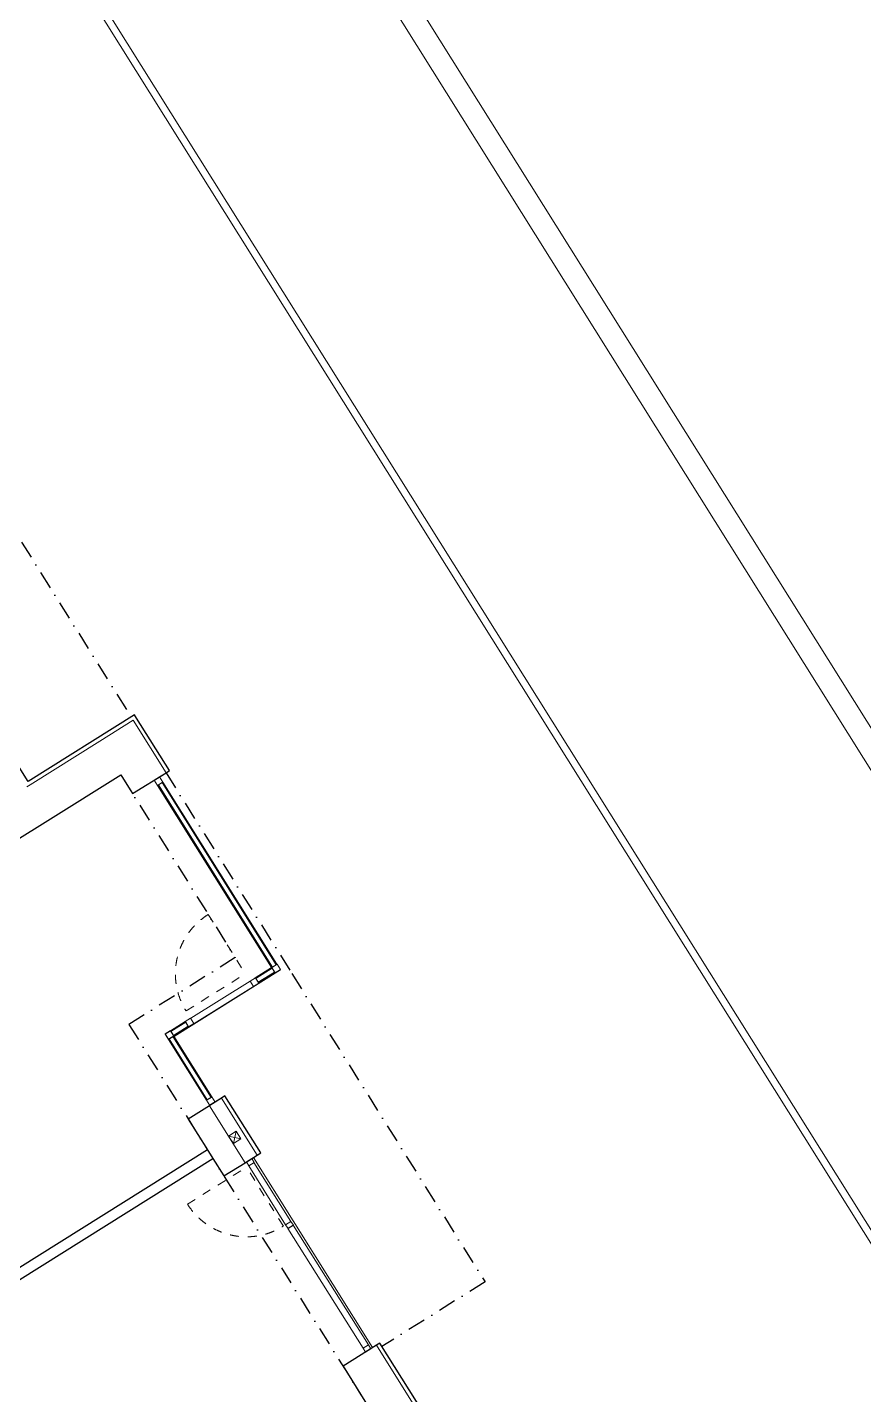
# Model space of a CAD drawing. Header units: millimetres. Extents: x -9129 to 220959, y -4760 to 72638.
# Drawn here: x 163326 to 172643, y 28209 to 43446 of the extents above; entities that cross this region are included whole.
import ezdxf

# ---------------------------------------------------------------- set-up
doc = ezdxf.new("R2010")
doc.units = ezdxf.units.MM
doc.linetypes.add('HA_Dash_2mm-S1mm', pattern=[200, 100, -100])
doc.linetypes.add('HA_DashDot_4mm-S1mm', pattern=[400, 200, -100, 0, -100])
for name, color, linetype, lineweight in [('A-DOOR-____-OTLN', 9, 'Continuous', 9), ('A-FLOR-____-OTLN', 9, 'Continuous', 9), ('A-FLOR-____-OVHD', 9, 'HA_DashDot_4mm-S1mm', 25), ('A-GLAZ-CURT-MCUT', 9, 'Continuous', 5), ('A-GLAZ-CURT-OTLN', 9, 'Continuous', 5), ('A-GLAZ-CWMG-MCUT', 9, 'Continuous', 5), ('A-GLAZ-CWMG-OTLN', 9, 'Continuous', 5), ('A-WALL-____-MCUT', 9, 'Continuous', 25), ('A-WALL-____-OTLN', 9, 'Continuous', 9), ('I-WALL-____-MCUT', 9, 'Continuous', 25), ('M-HVAC-DUCT-OTLN', 9, 'Continuous', 9)]:
    doc.layers.add(name, color=color, linetype=linetype, lineweight=lineweight)

# ---------------------------------------------------------------- blocks, each defined once
blk = doc.blocks.new('System Panel - Glazed_50mm_Offset50-2022182-schema POHLEDU D_140_6400')
at = {"layer": 'A-GLAZ-CURT-MCUT'}
for p, q in [((1197.5, 125), (-1197.5, 125)), ((-1197.5, 125), (-1197.5, 75)), ((-1197.5, 75), (1197.5, 75)), ((1197.5, 75), (1197.5, 125))]:
    blk.add_line(p, q, dxfattribs=at)
blk = doc.blocks.new('Rectangular Mullion - 70x70_Symetric_Offset0-2022180-schema POHLEDU D_140_6400')
at = {"layer": 'A-GLAZ-CWMG-OTLN'}
for p, q in [((-11408, 32970), (-12679, 34999)), ((-11349, 33007), (-12619, 35036))]:
    blk.add_line(p, q, dxfattribs=at)
blk = doc.blocks.new('Rectangular Mullion - 70x70_Symetric_Offset0-1395025-schema POHLEDU D_140_6400')
at = {"layer": 'A-GLAZ-CWMG-MCUT'}
for p, q in [((-70, -65), (0, -65)), ((-70, -135), (-70, -65)), ((0, -135), (-70, -135)), ((0, -65), (0, -135))]:
    blk.add_line(p, q, dxfattribs=at)
blk = doc.blocks.new('Rectangular Mullion - 70x70_Symetric_Offset0-1395026-schema POHLEDU D_140_6400')
at = {"layer": 'A-GLAZ-CWMG-MCUT'}
for p, q in [((0, -65), (-70, -65)), ((-70, -65), (-70, -135)), ((-70, -135), (0, -135)), ((0, -135), (0, -65))]:
    blk.add_line(p, q, dxfattribs=at)
blk = doc.blocks.new('System Panel - Glazed_50mm_Offset50-1502159-schema POHLEDU D_140_6400')
at = {"layer": 'A-GLAZ-CURT-MCUT'}
for p, q in [((107.5, 125), (-107.5, 125)), ((-107.5, 125), (-107.5, 75)), ((-107.5, 75), (107.5, 75)), ((107.5, 75), (107.5, 125))]:
    blk.add_line(p, q, dxfattribs=at)
blk = doc.blocks.new('Rectangular Mullion - 70x70_Symetric_Offset0-1505272-schema POHLEDU D_140_6400')
at = {"layer": 'A-GLAZ-CWMG-OTLN'}
for p, q in [((-15865, 39680), (-15683, 39795)), ((-15828, 39621), (-15646, 39735))]:
    blk.add_line(p, q, dxfattribs=at)
blk = doc.blocks.new('Rectangular Mullion - 70x70_Symetric_Offset0-V93-schema POHLEDU D_140_6400')
at = {"layer": 'A-GLAZ-CWMG-MCUT'}
for p, q in [((-70, -65), (0, -65)), ((-70, -135), (-70, -65)), ((0, -135), (-70, -135)), ((0, -65), (0, -135))]:
    blk.add_line(p, q, dxfattribs=at)
blk = doc.blocks.new('Rectangular Mullion - 70x70_Symetric_Offset0-1501646-schema POHLEDU D_140_6400')
at = {"layer": 'A-GLAZ-CWMG-MCUT'}
for p, q in [((0, -65), (-70, -65)), ((-70, -65), (-70, -135)), ((-70, -135), (0, -135)), ((0, -135), (0, -65))]:
    blk.add_line(p, q, dxfattribs=at)
blk = doc.blocks.new('System Panel - Glazed_50mm_Offset50-2022159-schema POHLEDU D_140_6400')
at = {"layer": 'A-GLAZ-CURT-MCUT'}
for p, q in [((400, 125), (-400, 125)), ((-400, 125), (-400, 75)), ((-400, 75), (400, 75)), ((400, 75), (400, 125))]:
    blk.add_line(p, q, dxfattribs=at)
blk = doc.blocks.new('Rectangular Mullion - 70x70_Symetric_Offset0-2022157-schema POHLEDU D_140_6400')
at = {"layer": 'A-GLAZ-CWMG-OTLN'}
for p, q in [((-12133, 31491), (-12557, 32168)), ((-12074, 31528), (-12498, 32205))]:
    blk.add_line(p, q, dxfattribs=at)
blk = doc.blocks.new('Rectangular Mullion - 70x70_Symetric_Offset0-V94-schema POHLEDU D_140_6400')
at = {"layer": 'A-GLAZ-CWMG-MCUT'}
for p, q in [((0, -65), (-70, -65)), ((-70, -65), (-70, -135)), ((-70, -135), (0, -135)), ((0, -135), (0, -65))]:
    blk.add_line(p, q, dxfattribs=at)
blk = doc.blocks.new('Systémový panel - Sklo-1501127-schema POHLEDU D_140_6400')
at = {"layer": 'A-GLAZ-CURT-MCUT'}
for p, q in [((787.5, 0), (-787.5, 0)), ((-787.5, 0), (-787.5, -70)), ((787.5, -70), (787.5, 0)), ((-787.5, -70), (787.5, -70))]:
    blk.add_line(p, q, dxfattribs=at)
blk = doc.blocks.new('Obdélníková příčel - 50x70mm EXT-1501128-schema POHLEDU D_140_6400')
at = {"layer": 'A-GLAZ-CWMG-MCUT'}
for p, q in [((-50, 70), (0, 70)), ((-50, 0), (-50, 70)), ((0, 0), (-50, 0)), ((0, 70), (0, 0))]:
    blk.add_line(p, q, dxfattribs=at)
blk = doc.blocks.new('Obdélníková příčel - 50x70mm EXT-1501129-schema POHLEDU D_140_6400')
at = {"layer": 'A-GLAZ-CWMG-MCUT'}
for p, q in [((0, 70), (-50, 70)), ((-50, 70), (-50, 0)), ((-50, 0), (0, 0)), ((0, 0), (0, 70))]:
    blk.add_line(p, q, dxfattribs=at)
blk = doc.blocks.new('ABMV_CW_Single_Swing_Generic - Ex_Glass_SKLOPNE-1536050-schema POHLEDU D_140_6400')
at = {"layer": 'A-DOOR-____-OTLN', "linetype": 'HA_Dash_2mm-S1mm', "lineweight": 5}
for p in [(387.5, 805), (-387.5, 30)]:
    blk.add_line(p, (387.5, 30), dxfattribs=at)
blk.add_arc((387.5, 30), 775, 90, 180, dxfattribs=at)
blk = doc.blocks.new('Obdélníková příčel - 50x70mm EXT-1501125-schema POHLEDU D_140_6400')
at = {"layer": 'A-GLAZ-CWMG-OTLN'}
for p, q in [((-15899, 37653), (-15488, 36996)), ((-15958, 37616), (-15547, 36959))]:
    blk.add_line(p, q, dxfattribs=at)
blk = doc.blocks.new('Obdélníková příčel - 50x70mm EXT-1501126-schema POHLEDU D_140_6400')
at = {"layer": 'A-GLAZ-CWMG-MCUT'}
for p, q in [((-25, 70), (25, 70)), ((-25, 0), (-25, 70)), ((25, 0), (-25, 0)), ((25, 70), (25, 0))]:
    blk.add_line(p, q, dxfattribs=at)
blk = doc.blocks.new('ABMV_CW_Single_Swing_Generic - Ex_Glass_SKLOPNE-1536052-schema POHLEDU D_140_6400')
at = {"layer": 'A-DOOR-____-OTLN', "linetype": 'HA_Dash_2mm-S1mm', "lineweight": 5}
for p in [(390, 810), (-390, 30)]:
    blk.add_line(p, (390, 30), dxfattribs=at)
blk.add_arc((390, 30), 780, 90, 180, dxfattribs=at)
blk = doc.blocks.new('Rectangular Mullion - 70x70_Symetric_Offset0-1502155-schema POHLEDU D_140_6400')
at = {"layer": 'A-GLAZ-CWMG-OTLN'}
for p, q in [((-16585, 39229), (-15924, 39643)), ((-16548, 39170), (-15887, 39584))]:
    blk.add_line(p, q, dxfattribs=at)
blk = doc.blocks.new('Rectangular Mullion - 70x70_Symetric_Offset0-1501643-schema POHLEDU D_140_6400')
at = {"layer": 'A-GLAZ-CWMG-MCUT'}
for p, q in [((-35, -65), (35, -65)), ((-35, -135), (-35, -65)), ((35, -135), (-35, -135)), ((35, -65), (35, -135))]:
    blk.add_line(p, q, dxfattribs=at)
blk = doc.blocks.new('System Panel - Glazed_50mm_Offset50-1502124-schema POHLEDU D_140_6400')
at = {"layer": 'A-GLAZ-CURT-MCUT'}
for p, q in [((97.5, 125), (-97.5, 125)), ((-97.5, 125), (-97.5, 75)), ((-97.5, 75), (97.5, 75)), ((97.5, 75), (97.5, 125))]:
    blk.add_line(p, q, dxfattribs=at)
blk = doc.blocks.new('Rectangular Mullion - 70x70_Symetric_Offset0-1505059-schema POHLEDU D_140_6400')
at = {"layer": 'A-GLAZ-CWMG-OTLN'}
for p, q in [((-16810, 39089), (-16645, 39192)), ((-16773, 39029), (-16607, 39133))]:
    blk.add_line(p, q, dxfattribs=at)
blk = doc.blocks.new('185-01_OBJEKT C_Central_rvt-5-schema POHLEDU D_140_6400')
at = {"layer": 'A-FLOR-____-OTLN'}
for p, q in [((-12656, 35094), (-12652, 35097)), ((-12652, 35097), (-12652, 35098)), ((-12033, 31472), (-12038, 31470))]:
    blk.add_line(p, q, dxfattribs=at)
at = {"layer": 'A-FLOR-____-OVHD'}
for p, q in [((-15469, 39745), (-12974, 35762)), ((-13090, 35118), (-11813, 33080)), ((-12585, 35140), (-11206, 32940)), ((-11813, 33080), (-12999, 32336)), ((-11183, 32902), (-9031, 29466)), ((-12999, 32336), (-7038, 22819)), ((-9031, 29466), (-10179, 28747))]:
    blk.add_line(p, q, dxfattribs=at)
at = {"layer": 'A-WALL-____-MCUT'}
for p, q in [((-12936, 35786), (-14122, 35043)), ((-12912, 35748), (-12936, 35786)), ((-12546, 35164), (-12912, 35748)), ((-14122, 35043), (-14497, 35641)), ((-13903, 34608), (-13090, 35118)), ((-13090, 35118), (-12958, 34907)), ((-12958, 34907), (-12585, 35140)), ((-12585, 35140), (-12546, 35164)), ((-14276, 34375), (-13903, 34608)), ((-11966, 31515), (-12101, 31430)), ((-12101, 31430), (-12101, 31429)), ((-11928, 31539), (-11966, 31515)), ((-11529, 30903), (-11928, 31539)), ((-11703, 30794), (-11568, 30879)), ((-11568, 30879), (-11529, 30903)), ((-10240, 28761), (-10613, 28527)), ((-10202, 28784), (-10240, 28761)), ((-9101, 27026), (-10202, 28784)), ((-10613, 28527), (-10109, 27722))]:
    blk.add_line(p, q, dxfattribs=at)
at = {"layer": 'A-WALL-____-MCUT', "lineweight": 9}
for p, q in [((-12950, 35724), (-13323, 35491)), ((-13323, 35491), (-12950, 35724)), ((-12585, 35140), (-12950, 35724)), ((-12950, 35724), (-12585, 35140)), ((-13323, 35491), (-14099, 35005)), ((-14099, 35005), (-13323, 35491)), ((-14137, 34981), (-14099, 35005)), ((-11703, 30794), (-12101, 31429)), ((-12101, 31429), (-11703, 30794)), ((-11966, 31515), (-11568, 30879)), ((-11568, 30879), (-11966, 31515)), ((-12063, 30841), (-12124, 30938)), ((-10240, 28761), (-9139, 27002)), ((-9139, 27002), (-10240, 28761))]:
    blk.add_line(p, q, dxfattribs=at)
at = {"layer": 'I-WALL-____-MCUT'}
for p, q in [((-12101, 31429), (-12338, 31280)), ((-12338, 31280), (-12124, 30938)), ((-12124, 30938), (-15861, 28597)), ((-15800, 28500), (-12063, 30841)), ((-12063, 30841), (-11940, 30646)), ((-11940, 30646), (-11703, 30794))]:
    blk.add_line(p, q, dxfattribs=at)
at = {"layer": 'M-HVAC-DUCT-OTLN', "lineweight": 5}
for p, q in [((-11888, 31091), (-11803, 31144)), ((-11750, 31060), (-11888, 31091)), ((-11835, 31007), (-11888, 31091)), ((-11835, 31007), (-11803, 31144)), ((-11803, 31144), (-11750, 31060)), ((-11750, 31060), (-11835, 31007))]:
    blk.add_line(p, q, dxfattribs=at)
at = {"layer": 'A-DOOR-____-OTLN', "lineweight": 9}
for name, p, rotation in [('ABMV_CW_Single_Swing_Generic - Ex_Glass_SKLOPNE-1536052-schema POHLEDU D_140_6400', (-12015, 32667), 32.06124947745532), ('ABMV_CW_Single_Swing_Generic - Ex_Glass_SKLOPNE-1536050-schema POHLEDU D_140_6400', (-11458, 30431), 122.0612494774548)]:
    blk.add_blockref(name, p, dxfattribs=dict(at, rotation=rotation))
at = {"layer": 'A-GLAZ-CURT-OTLN', "lineweight": 9}
for name, p, rotation in [('System Panel - Glazed_50mm_Offset50-2022182-schema POHLEDU D_140_6400', (-12098, 33949), 302.0612494774555), ('System Panel - Glazed_50mm_Offset50-1502159-schema POHLEDU D_140_6400', (-11534, 32968), 212.0612494774553), ('System Panel - Glazed_50mm_Offset50-1502124-schema POHLEDU D_140_6400', (-12487, 32371), 212.0612494774553), ('System Panel - Glazed_50mm_Offset50-2022159-schema POHLEDU D_140_6400', (-12401, 31795), 302.0612494774553), ('Systémový panel - Sklo-1501127-schema POHLEDU D_140_6400', (-10808, 29393), 122.0612494774548)]:
    blk.add_blockref(name, p, dxfattribs=dict(at, rotation=rotation))
at = {"layer": 'A-GLAZ-CWMG-OTLN', "lineweight": 9}
for name, p, rotation in [('Rectangular Mullion - 70x70_Symetric_Offset0-1395026-schema POHLEDU D_140_6400', (-12771, 35024), 122.0612494774555), ('Rectangular Mullion - 70x70_Symetric_Offset0-1501646-schema POHLEDU D_140_6400', (-11383, 33062), 32.06124947745532), ('Rectangular Mullion - 70x70_Symetric_Offset0-V94-schema POHLEDU D_140_6400', (-12650, 32194), 122.0612494774553), ('Obdélníková příčel - 50x70mm EXT-1501129-schema POHLEDU D_140_6400', (-10363, 28684), 302.0612494774548)]:
    blk.add_blockref(name, p, dxfattribs=dict(at, rotation=rotation))
for name, p in [('Rectangular Mullion - 70x70_Symetric_Offset0-2022180-schema POHLEDU D_140_6400', (0, 0)), ('Rectangular Mullion - 70x70_Symetric_Offset0-1505272-schema POHLEDU D_140_6400', (4275, -6825)), ('Rectangular Mullion - 70x70_Symetric_Offset0-1502155-schema POHLEDU D_140_6400', (4275, -6825)), ('Rectangular Mullion - 70x70_Symetric_Offset0-1505059-schema POHLEDU D_140_6400', (4275, -6825)), ('Rectangular Mullion - 70x70_Symetric_Offset0-2022157-schema POHLEDU D_140_6400', (0, 0)), ('Obdélníková příčel - 50x70mm EXT-1501125-schema POHLEDU D_140_6400', (4294, -6856))]:
    blk.add_blockref(name, p, dxfattribs=at)
at = {"layer": 'A-GLAZ-CWMG-OTLN', "lineweight": 9, "extrusion": (0, 0, -1)}
for name, p, rotation in [('Rectangular Mullion - 70x70_Symetric_Offset0-1395025-schema POHLEDU D_140_6400', (11425, 32875), 237.9387505225445), ('Rectangular Mullion - 70x70_Symetric_Offset0-1501643-schema POHLEDU D_140_6400', (11654, 32892), 327.9387505225447), ('Rectangular Mullion - 70x70_Symetric_Offset0-1501643-schema POHLEDU D_140_6400', (12375, 32441), 327.9387505225447), ('Rectangular Mullion - 70x70_Symetric_Offset0-V93-schema POHLEDU D_140_6400', (12629, 32282), 327.9387505225447), ('Rectangular Mullion - 70x70_Symetric_Offset0-1395025-schema POHLEDU D_140_6400', (12151, 31397), 237.9387505225447), ('Obdélníková příčel - 50x70mm EXT-1501128-schema POHLEDU D_140_6400', (11690, 30802), 57.93875052254523), ('Obdélníková příčel - 50x70mm EXT-1501126-schema POHLEDU D_140_6400', (11239, 30082), 57.93875052254523)]:
    blk.add_blockref(name, p, dxfattribs=dict(at, rotation=rotation))

msp = doc.modelspace()

# ---------------------------------------------------------------- linework, layer by layer
at = {"layer": 'A-FLOR-____-OTLN'}
for p, q in [((174111, 27680), (163587, 44481)), ((164872, 35139), (164800, 35094)), ((166148, 32942), (164962, 32199)), ((165418, 31470), (165490, 31515)), ((165846, 30853), (167173, 28734))]:
    msp.add_line(p, q, dxfattribs=at)
at = {"layer": 'A-WALL-____-OTLN'}
for p, q in [((166561, 45479), (177741, 27629)), ((177510, 27527), (166349, 45347)), ((163697, 44456), (175084, 26277))]:
    msp.add_line(p, q, dxfattribs=at)

# ---------------------------------------------------------------- block references
at = {"color": 50, "lineweight": 5}
msp.add_blockref('185-01_OBJEKT C_Central_rvt-5-schema POHLEDU D_140_6400', (177456, 0), dxfattribs=at)

doc.saveas('drawing.dxf')
